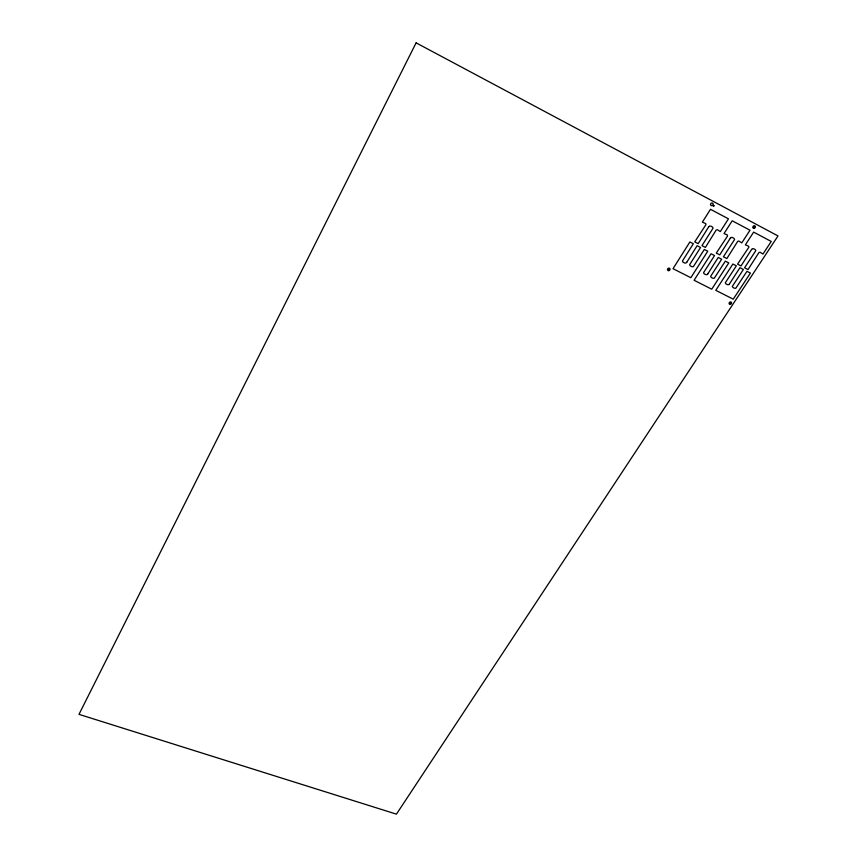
<?xml version="1.0" encoding="UTF-8"?>
<svg xmlns="http://www.w3.org/2000/svg" width="857" height="857" viewBox="0 0 857 857"><rect width="100%" height="100%" fill="white"/><g stroke="black" fill="none" stroke-linecap="round" stroke-linejoin="round"><path stroke-width="1.29" d="M713.977 205.669C713.388 207.598 712.51 204.405 713.977 205.712M729.864 303.185L730.807 303.003L729.875 303.121M753.603 227.084L754.567 226.859L753.603 227.051M668.278 269.419L669.242 269.302L668.289 269.355M686.778 262.231C686.243 264.652 680.501 261.631 682.997 260.11L693.345 243.752L689.874 241.963L673.013 268.691L690.828 277.711L707.764 251.208L704.325 249.441L693.956 265.713C693.816 268.509 687.625 265.306 690.206 263.795L700.565 247.491L697.116 245.713L686.778 262.231M708.675 226.837L698.198 243.677L694.738 241.888L705.943 224.652L705.74 223.602L702.376 222.156L710.485 209.301L728.461 218.835L720.308 231.583L717.288 229.665L716.195 230.03L705.407 247.416L701.969 245.627L712.467 229.119C714.963 227.598 709.392 224.48 708.675 226.837M707.828 273.812C707.271 276.254 701.669 273.244 704.143 271.755L714.545 255.568L711.074 253.779L694.095 280.271L711.728 289.195L728.771 262.928L725.333 261.149L714.909 277.25C714.717 280.025 708.696 276.897 711.256 275.386L721.669 259.253L718.22 257.464L707.828 273.812M730.282 238.225L719.741 254.883L716.281 253.083L727.529 236.029L727.347 234.989L724.026 233.565L732.21 220.785L749.993 230.222L741.776 242.895L738.788 241.01L737.706 241.363L726.865 258.568L723.415 256.779L733.967 240.442C736.484 238.953 730.978 235.889 730.282 238.225M729.489 283.871C728.932 286.292 723.458 283.281 725.911 281.857L736.367 265.831L732.885 264.031L715.777 290.33L733.238 299.168L750.411 273.104L746.961 271.315L736.484 287.256C736.292 290.041 730.378 286.881 732.928 285.445L743.405 269.473L739.934 267.684L729.489 283.871M751.6 249.451L741.016 265.938L737.545 264.138L748.847 247.255L748.664 246.238L745.386 244.834L753.646 232.118L771.257 241.46L762.955 254.058L760.009 252.194L758.927 252.558L748.032 269.569L744.583 267.78L755.178 251.615C757.652 250.148 752.307 247.17 751.6 249.451M416.106 42.85L78.994 714.352L396.437 814.15L778.006 235.932L416.106 42.85M712.049 205.541A1.414 1.211 -45.8 0 0 712.853 203.302A1.414 1.211 -45.8 0 0 710.603 204.02A1.414 1.211 -45.8 0 0 712.049 205.541M754.278 228.251A1.403 1.178 -44.4 0 0 755.103 226.055A1.403 1.178 -44.4 0 0 752.875 226.762A1.403 1.178 -44.4 0 0 754.278 228.251M668.856 270.63A1.36 1.178 -40.5 0 0 669.82 268.541A1.36 1.178 -40.5 0 0 667.592 269.023A1.36 1.178 -40.5 0 0 668.856 270.63M730.41 304.31A1.35 1.125 -39.4 0 0 731.396 302.296A1.35 1.125 -39.4 0 0 729.211 302.767A1.35 1.125 -39.4 0 0 730.41 304.31"/></g></svg>
